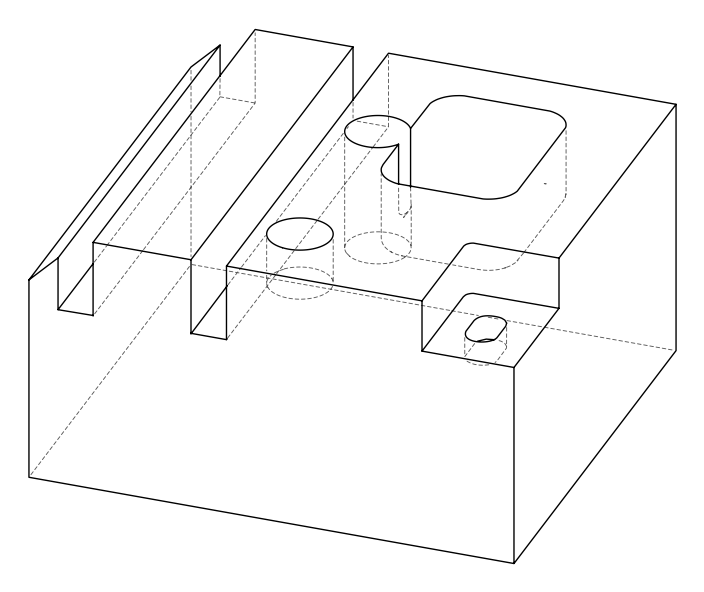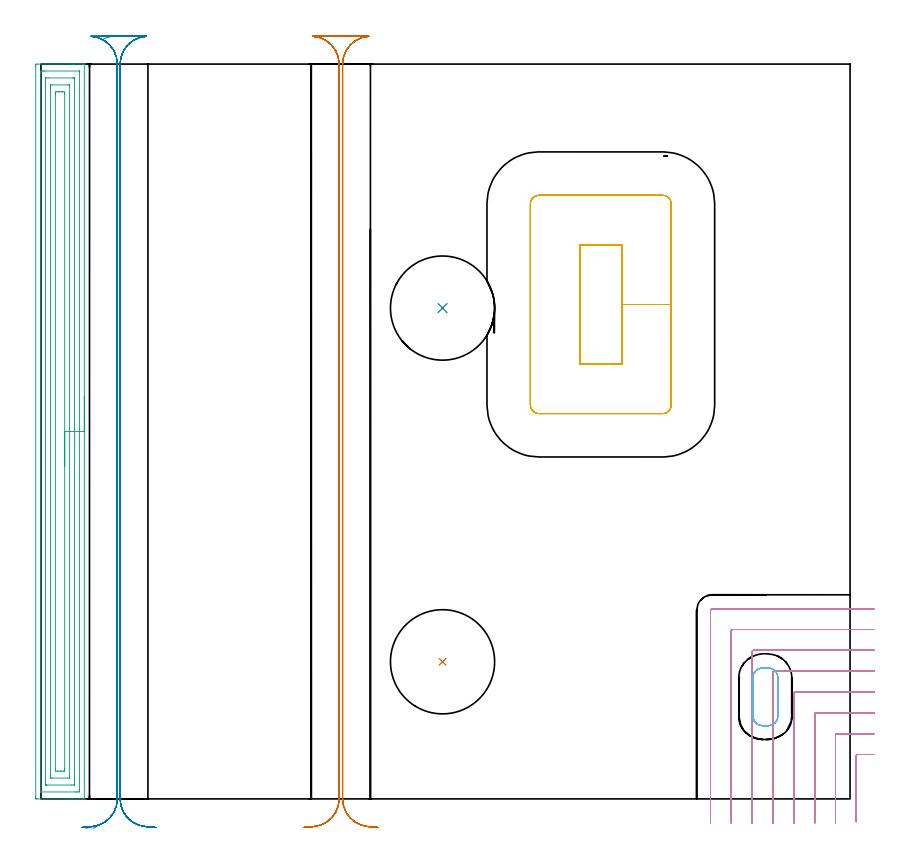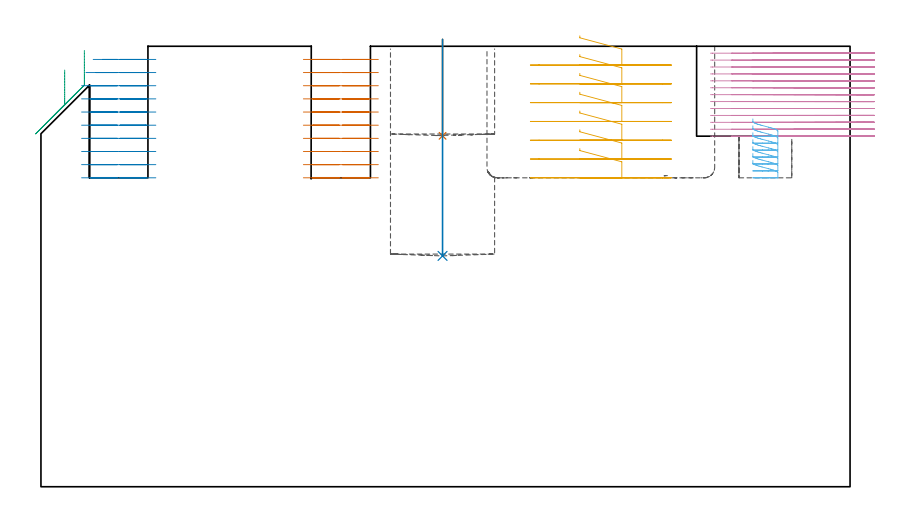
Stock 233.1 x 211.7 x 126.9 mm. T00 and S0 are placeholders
(PLAN: 8 operations, 5 tool changes, 51.8 min)
(1 INDEXABLE_INSERT_DRILL_BLIND_HOLE_FROM_SOLID | STEP1POCKET | NXT0302_031 | 0.11 min | 17982 mm3)
(2 INDEXABLE_INSERT_DRILL_BLIND_HOLE_FROM_SOLID_1 | STEP1POCKET_1 | NXT0302_031 | 0.25 min | 42430 mm3)
(3 AREA_MILL | FG_CHAMFER_SURFACE | UGT0205_001 | 8.78 min | 66450 mm3)
(4 MILL_CORNER_NOTCH_RECTANGULAR | CORNER_NOTCH_RECTANGULAR | NXT0201_009 | Follow Part, ap 2, ae 75% | 16.15 min | 67203 mm3)
(5 MILL_RECTANGULAR_POCKET | POCKET_RECTANGULAR_STRAIGHT | NXT0201_007 | Follow Part, ap 6.25, ae 75% | 5.29 min | 209767 mm3)
(6 MILL_RECTANGULAR_POCKET_1 | POCKET_RECTANGULAR_STRAIGHT_1 | NXT0201_009 | Follow Part, ap 2, ae 75% | 1.17 min | 4007 mm3)
(7 MILL_RECTANGULAR_SLOT | SLOT_RECTANGULAR | NXT0201_012 | Follow Part, ap 4, ae 75% | 10.02 min | 136443 mm3)
(8 MILL_RECTANGULAR_SLOT_1 | SLOT_RECTANGULAR_1 | NXT0201_012 | Follow Part, ap 4, ae 75% | 9.99 min | 122335 mm3)
(TOOL NXT0302_031 | Index. Insert Drill 30mm [880-D3000L32-05] | D30 PA176 FL150 Z2)
(TOOL UGT0205_001 | Chamfer Mill 20 x 3 x 45 deg. | D20 FL50 Z2)
(TOOL NXT0201_009 | ENDMILL 8mm [2P460-0800-NA 1630] | D8 FL26 Z6)
(TOOL NXT0201_007 | ENDMILL 25mm [R216.25-25050GCK54P 1620] | D25 R3 FL54 Z5)
(TOOL NXT0201_012 | ENDMILL 16mm [2P460-1600-NA 1630] | D16 FL38 Z6)
(OP 1 INDEXABLE_INSERT_DRILL_BLIND_HOLE_FROM_SOLID)
G17 G21 G94 G90
T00 M6
G54
G17 G0 G90 X115.7 Y39.5 S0 M3
G43 Z136.9 H1
G94 G81 G98 Z101.1 F250. R128.9
G80
M5
M2
(OP 2 INDEXABLE_INSERT_DRILL_BLIND_HOLE_FROM_SOLID_1)
G17 G21 G94 G90
T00 M6
G54
G17 G0 G90 X115.7 Y141.4 S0 M3
G43 Z136.9 H1
G94 G81 G98 Z66.5 F250. R128.9
G80
M5
M2
(OP 3 AREA_MILL)
G17 G21 G94 G90
T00 M6
G54
G17 G0 G90 X12.5 Y115.85 S1061 M3
G43 Z136.9 H0
Z125.7
G94 G1 Y115.812 Z124.828 F250.
Y115.698 Z123.963
Y115.509 Z123.112
Y115.247 Z122.28
Y114.913 Z121.474
Y114.51 Z120.7
Y114.041 Z119.964
Y113.51 Z119.272
Y112.921 Z118.629
Y112.278 Z118.039
Y111.586 Z117.508
Y110.85 Z117.04
Y110.076 Z116.637
Y109.27 Z116.303
Y108.438 Z116.041
Y107.586 Z115.852
Y106.722 Z115.738
Y105.85 Z115.7
Y0.153
X12.494 Y0.01 Z115.693
X12.219 Y0. Z115.418
X11.812 Z115.011
X11.211 Z114.405
X9.153 Z112.35
X8.575 Z111.77
X7.985 Z111.181
X-1.089 Y0.001 Z102.108
X-1.299 Y0.004 Z101.898
X-1.492 Y0.01 Z101.705
X-1.496 Y0.185 Z101.702
X-1.499 Y0.599 Z101.701
Y211.101
X-1.496 Y211.515 Z101.702
X-1.492 Y211.69 Z101.705
X-1.089 Y211.7 Z102.108
X8.575 Z111.77
X9.153 Z112.35
X9.453 Z112.65
X11.211 Z114.405
X11.812 Z115.011
X12.089 Z115.288
X12.22 Z115.419
X12.494 Y211.69 Z115.693
X12.5 Y211.547 Z115.7
Y105.85
X11.086 Z114.286
X11.085 Y2.51 Z114.285
X11.084 Y2.382 Z114.284
X11.078 Y2.01 Z114.278
X10.706 Y2.002 Z113.906
X10.332 Y2.001 Z113.532
X9.83 Y2. Z113.03
X-0.01 Y2.001 Z103.19
X-0.037 Y2.002 Z103.163
X-0.065 Y2.007 Z103.135
X-0.079 Y2.013 Z103.121
X-0.081 Y2.033 Z103.119
X-0.085 Y2.255 Z103.115
Y209.19
X-0.084 Y209.317 Z103.116
X-0.078 Y209.69 Z103.122
X0.293 Y209.698 Z103.493
X0.668 Y209.699 Z103.868
X1.17 Y209.7 Z104.37
X11.01 Y209.699 Z114.21
X11.037 Y209.698 Z114.237
X11.065 Y209.693 Z114.265
X11.079 Y209.687 Z114.279
X11.08 Y209.667 Z114.28
X11.085 Y209.445 Z114.285
X11.086 Y105.85 Z114.286
X9.671 Z112.871
Y4.837
X9.669 Y4.166 Z112.869
X9.667 Y4.056 Z112.867
X9.664 Y4.01 Z112.864
X9.613 Y4.004 Z112.813
X9.453 Y4.002 Z112.653
X8.739 Y4. Z111.939
X1.71 Z104.91
X1.547 Y4.003 Z104.747
X1.383 Y4.007 Z104.583
X1.341 Y4.01 Z104.541
X1.335 Y4.036 Z104.535
X1.332 Y4.093 Z104.532
X1.33 Y4.166 Z104.53
X1.329 Y4.387 Z104.529
X1.328 Y5.058 Z104.528
X1.329 Y206.863 Z104.529
X1.331 Y207.534 Z104.531
X1.333 Y207.644 Z104.533
X1.335 Y207.69 Z104.535
X1.387 Y207.696 Z104.587
X1.547 Y207.698 Z104.747
X2.261 Y207.7 Z105.461
X9.29 Z112.49
X9.453 Y207.697 Z112.653
X9.617 Y207.692 Z112.817
X9.659 Y207.69 Z112.859
X9.665 Y207.664 Z112.865
X9.668 Y207.607 Z112.868
X9.67 Y207.534 Z112.87
X9.671 Y207.312 Z112.871
Y206.642
Y105.85
X8.257 Z111.457
Y6.842
X8.255 Y6.275 Z111.455
X8.252 Y6.083 Z111.452
X8.251 Y6.022 Z111.451
X8.214 Y6.01 Z111.414
X7.647 Y6. Z110.847
X3.255 Z106.455
X2.886 Y6.004 Z106.086
X2.794 Y6.007 Z105.994
X2.753 Y6.01 Z105.953
X2.75 Y6.038 Z105.95
X2.747 Y6.122 Z105.947
X2.744 Y6.519 Z105.944
X2.743 Y204.858 Z105.943
X2.745 Y205.425 Z105.945
X2.748 Y205.617 Z105.948
X2.749 Y205.678 Z105.949
X2.786 Y205.69 Z105.986
X3.353 Y205.7 Z106.553
X7.745 Z110.945
X8.114 Y205.696 Z111.314
X8.206 Y205.693 Z111.406
X8.246 Y205.69 Z111.446
X8.25 Y205.662 Z111.45
X8.253 Y205.578 Z111.453
X8.256 Y205.181 Z111.456
X8.257 Y105.85 Z111.457
X6.843 Z110.043
X6.842 Y8.626 Z110.042
Y8.602
X6.818 Y8.01 Z110.018
X6.553 Y8.003 Z109.753
X5.939 Y8. Z109.139
X5.677 Z108.877
X5.061 Z108.261
X4.798 Y8.001 Z107.998
X4.182 Y8.01 Z107.382
X4.158 Y8.626 Z107.358
X4.157 Y8.651 Z107.357
Y203.074
X4.158 Y203.098 Z107.358
X4.182 Y203.69 Z107.382
X4.447 Y203.697 Z107.647
X5.061 Y203.699 Z108.261
X5.323 Y203.7 Z108.523
X5.939 Y203.699 Z109.139
X6.202 Z109.402
X6.818 Y203.69 Z110.018
X6.842 Y203.074 Z110.042
X6.843 Y203.049 Z110.043
Y105.85
Y104.978 Z110.081
Y104.113 Z110.195
Y103.262 Z110.384
Y102.43 Z110.646
Y101.624 Z110.98
Y100.85 Z111.383
Y100.114 Z111.852
Y99.422 Z112.383
Y98.779 Z112.972
Y98.19 Z113.615
Y97.658 Z114.307
Y97.19 Z115.043
Y96.787 Z115.817
Y96.453 Z116.623
Y96.191 Z117.455
Y96.002 Z118.307
Y95.888 Z119.172
Y95.85 Z120.043
G0 Z136.9
M5
M2
(OP 4 MILL_CORNER_NOTCH_RECTANGULAR)
G17 G21 G94 G90
T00 M6
G54
G17 G0 G90 X240.1 Y12.8 S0 M3
G43 Z136.9 H1
Z124.908
G94 G1 X237.1 F250.
X235.297 F500.
G3 X234.9 Y12.403 R0.4
G1 Y-3.572
Y-6.572 F250.
G0 Z136.9
X240.1 Y18.8
Z124.908
G1 X237.1
X229.297 F500.
G3 X228.9 Y18.403 R0.4
G1 Y-4.
Y-7. F250.
G0 Z136.9
X240.1 Y24.8
Z124.908
G1 X237.1
X223.297 F500.
G3 X222.9 Y24.403 R0.4
G1 Y-4.
Y-7. F250.
G0 Z136.9
X240.1 Y30.8
Z124.908
G1 X237.1
X217.297 F500.
G3 X216.9 Y30.403 R0.4
G1 Y-4.
Y-7. F250.
G0 Z136.9
X240.1 Y36.8
Z124.908
G1 X237.1
X211.297 F500.
G3 X210.9 Y36.403 R0.4
G1 Y-4.
Y-7. F250.
G0 Z136.9
X240.1 Y42.8
Z124.908
G1 X237.1
X205.298 F500.
G3 X204.9 Y42.402 R0.4
G1 Y-4.
Y-7. F250.
G0 Z136.9
X240.1 Y48.8
Z124.908
G1 X237.1
X199.298 F500.
G3 X198.9 Y48.402 R0.4
G1 Y-4.
Y-7. F250.
G0 Z136.9
X240.1 Y54.8
Z124.908
G1 X237.1
X193.5 F500.
G3 X192.9 Y54.2 R0.6
G1 Y-4.
Y-7. F250.
G0 Z136.9
X240.1 Y12.8
Z122.915
G1 X237.1
X235.297 F500.
G3 X234.9 Y12.403 R0.4
G1 Y-3.572
Y-6.572 F250.
G0 Z136.9
X240.1 Y18.8
Z122.915
G1 X237.1
X229.297 F500.
G3 X228.9 Y18.403 R0.4
G1 Y-4.
Y-7. F250.
G0 Z136.9
X240.1 Y24.8
Z122.915
G1 X237.1
X223.297 F500.
G3 X222.9 Y24.403 R0.4
G1 Y-4.
Y-7. F250.
G0 Z136.9
X240.1 Y30.8
Z122.915
G1 X237.1
X217.297 F500.
G3 X216.9 Y30.403 R0.4
G1 Y-4.
Y-7. F250.
G0 Z136.9
X240.1 Y36.8
Z122.915
G1 X237.1
X211.297 F500.
G3 X210.9 Y36.403 R0.4
G1 Y-4.
Y-7. F250.
G0 Z136.9
X240.1 Y42.8
Z122.915
G1 X237.1
X205.298 F500.
G3 X204.9 Y42.402 R0.4
G1 Y-4.
Y-7. F250.
G0 Z136.9
X240.1 Y48.8
Z122.915
G1 X237.1
X199.298 F500.
G3 X198.9 Y48.402 R0.4
G1 Y-4.
Y-7. F250.
G0 Z136.9
X240.1 Y54.8
Z122.915
G1 X237.1
X193.5 F500.
G3 X192.9 Y54.2 R0.6
G1 Y-4.
Y-7. F250.
G0 Z136.9
X240.1 Y12.8
Z120.923
G1 X237.1
X235.297 F500.
G3 X234.9 Y12.403 R0.4
G1 Y-3.572
Y-6.572 F250.
G0 Z136.9
X240.1 Y18.8
Z120.923
G1 X237.1
X229.297 F500.
G3 X228.9 Y18.403 R0.4
G1 Y-4.
Y-7. F250.
G0 Z136.9
X240.1 Y24.8
Z120.923
G1 X237.1
X223.297 F500.
G3 X222.9 Y24.403 R0.4
G1 Y-4.
Y-7. F250.
G0 Z136.9
X240.1 Y30.8
Z120.923
G1 X237.1
X217.297 F500.
G3 X216.9 Y30.403 R0.4
G1 Y-4.
Y-7. F250.
G0 Z136.9
X240.1 Y36.8
Z120.923
G1 X237.1
X211.297 F500.
G3 X210.9 Y36.403 R0.4
G1 Y-4.
Y-7. F250.
G0 Z136.9
X240.1 Y42.8
Z120.923
G1 X237.1
X205.298 F500.
G3 X204.9 Y42.402 R0.4
G1 Y-4.
Y-7. F250.
G0 Z136.9
X240.1 Y48.8
Z120.923
G1 X237.1
X199.298 F500.
G3 X198.9 Y48.402 R0.4
G1 Y-4.
Y-7. F250.
G0 Z136.9
X240.1 Y54.8
Z120.923
G1 X237.1
X193.5 F500.
G3 X192.9 Y54.2 R0.6
G1 Y-4.
Y-7. F250.
G0 Z136.9
X240.1 Y12.8
Z118.931
G1 X237.1
X235.297 F500.
G3 X234.9 Y12.403 R0.4
G1 Y-3.572
Y-6.572 F250.
G0 Z136.9
X240.1 Y18.8
Z118.931
G1 X237.1
X229.297 F500.
G3 X228.9 Y18.403 R0.4
G1 Y-4.
Y-7. F250.
G0 Z136.9
X240.1 Y24.8
Z118.931
G1 X237.1
X223.297 F500.
G3 X222.9 Y24.403 R0.4
G1 Y-4.
Y-7. F250.
G0 Z136.9
X240.1 Y30.8
Z118.931
G1 X237.1
X217.297 F500.
G3 X216.9 Y30.403 R0.4
G1 Y-4.
Y-7. F250.
G0 Z136.9
X240.1 Y36.8
Z118.931
G1 X237.1
X211.297 F500.
G3 X210.9 Y36.403 R0.4
G1 Y-4.
Y-7. F250.
G0 Z136.9
X240.1 Y42.8
Z118.931
G1 X237.1
X205.298 F500.
G3 X204.9 Y42.402 R0.4
G1 Y-4.
Y-7. F250.
G0 Z136.9
X240.1 Y48.8
Z118.931
G1 X237.1
X199.298 F500.
G3 X198.9 Y48.402 R0.4
G1 Y-4.
Y-7. F250.
G0 Z136.9
X240.1 Y54.8
Z118.931
G1 X237.1
X193.5 F500.
G3 X192.9 Y54.2 R0.6
G1 Y-4.
Y-7. F250.
G0 Z136.9
X240.1 Y12.8
Z116.938
G1 X237.1
X235.297 F500.
G3 X234.9 Y12.403 R0.4
G1 Y-3.572
Y-6.572 F250.
G0 Z136.9
X240.1 Y18.8
Z116.938
G1 X237.1
X229.297 F500.
G3 X228.9 Y18.403 R0.4
G1 Y-4.
Y-7. F250.
G0 Z136.9
X240.1 Y24.8
Z116.938
G1 X237.1
X223.297 F500.
G3 X222.9 Y24.403 R0.4
G1 Y-4.
Y-7. F250.
G0 Z136.9
X240.1 Y30.8
Z116.938
G1 X237.1
X217.297 F500.
G3 X216.9 Y30.403 R0.4
G1 Y-4.
Y-7. F250.
G0 Z136.9
X240.1 Y36.8
Z116.938
G1 X237.1
X211.297 F500.
G3 X210.9 Y36.403 R0.4
G1 Y-4.
Y-7. F250.
G0 Z136.9
X240.1 Y42.8
Z116.938
G1 X237.1
X205.298 F500.
G3 X204.9 Y42.402 R0.4
G1 Y-4.
Y-7. F250.
G0 Z136.9
X240.1 Y48.8
Z116.938
G1 X237.1
X199.298 F500.
G3 X198.9 Y48.402 R0.4
G1 Y-4.
Y-7. F250.
G0 Z136.9
X240.1 Y54.8
Z116.938
G1 X237.1
X193.5 F500.
G3 X192.9 Y54.2 R0.6
G1 Y-4.
Y-7. F250.
G0 Z136.9
X240.1 Y12.8
Z114.946
G1 X237.1
X235.297 F500.
G3 X234.9 Y12.403 R0.4
G1 Y-3.572
Y-6.572 F250.
G0 Z136.9
X240.1 Y18.8
Z114.946
G1 X237.1
X229.297 F500.
G3 X228.9 Y18.403 R0.4
G1 Y-4.
Y-7. F250.
G0 Z136.9
X240.1 Y24.8
Z114.946
G1 X237.1
X223.297 F500.
G3 X222.9 Y24.403 R0.4
G1 Y-4.
Y-7. F250.
G0 Z136.9
X240.1 Y30.8
Z114.946
G1 X237.1
X217.297 F500.
G3 X216.9 Y30.403 R0.4
G1 Y-4.
Y-7. F250.
G0 Z136.9
X240.1 Y36.8
Z114.946
G1 X237.1
X211.297 F500.
G3 X210.9 Y36.403 R0.4
G1 Y-4.
Y-7. F250.
G0 Z136.9
X240.1 Y42.8
Z114.946
G1 X237.1
X205.298 F500.
G3 X204.9 Y42.402 R0.4
G1 Y-4.
Y-7. F250.
G0 Z136.9
X240.1 Y48.8
Z114.946
G1 X237.1
X199.298 F500.
G3 X198.9 Y48.402 R0.4
G1 Y-4.
Y-7. F250.
G0 Z136.9
X240.1 Y54.8
Z114.946
G1 X237.1
X193.5 F500.
G3 X192.9 Y54.2 R0.6
G1 Y-4.
Y-7. F250.
G0 Z136.9
X240.1 Y12.8
Z112.954
G1 X237.1
X235.297 F500.
G3 X234.9 Y12.403 R0.4
G1 Y-3.572
Y-6.572 F250.
G0 Z136.9
X240.1 Y18.8
Z112.954
G1 X237.1
X229.297 F500.
G3 X228.9 Y18.403 R0.4
G1 Y-4.
Y-7. F250.
G0 Z136.9
X240.1 Y24.8
Z112.954
G1 X237.1
X223.297 F500.
G3 X222.9 Y24.403 R0.4
G1 Y-4.
Y-7. F250.
G0 Z136.9
X240.1 Y30.8
Z112.954
G1 X237.1
X217.297 F500.
G3 X216.9 Y30.403 R0.4
G1 Y-4.
Y-7. F250.
G0 Z136.9
X240.1 Y36.8
Z112.954
G1 X237.1
X211.297 F500.
G3 X210.9 Y36.403 R0.4
G1 Y-4.
Y-7. F250.
G0 Z136.9
X240.1 Y42.8
Z112.954
G1 X237.1
X205.298 F500.
G3 X204.9 Y42.402 R0.4
G1 Y-4.
Y-7. F250.
G0 Z136.9
X240.1 Y48.8
Z112.954
G1 X237.1
X199.298 F500.
G3 X198.9 Y48.402 R0.4
G1 Y-4.
Y-7. F250.
G0 Z136.9
X240.1 Y54.8
Z112.954
G1 X237.1
X193.5 F500.
G3 X192.9 Y54.2 R0.6
G1 Y-4.
Y-7. F250.
G0 Z136.9
X240.1 Y12.8
Z110.962
G1 X237.1
X235.297 F500.
G3 X234.9 Y12.403 R0.4
G1 Y-3.572
Y-6.572 F250.
G0 Z136.9
X240.1 Y18.8
Z110.962
G1 X237.1
X229.297 F500.
G3 X228.9 Y18.403 R0.4
G1 Y-4.
Y-7. F250.
G0 Z136.9
X240.1 Y24.8
Z110.962
G1 X237.1
X223.297 F500.
G3 X222.9 Y24.403 R0.4
G1 Y-4.
Y-7. F250.
G0 Z136.9
X240.1 Y30.8
Z110.962
G1 X237.1
X217.297 F500.
G3 X216.9 Y30.403 R0.4
G1 Y-4.
Y-7. F250.
G0 Z136.9
X240.1 Y36.8
Z110.962
G1 X237.1
X211.297 F500.
G3 X210.9 Y36.403 R0.4
G1 Y-4.
Y-7. F250.
G0 Z136.9
X240.1 Y42.8
Z110.962
G1 X237.1
X205.298 F500.
G3 X204.9 Y42.402 R0.4
G1 Y-4.
Y-7. F250.
G0 Z136.9
X240.1 Y48.8
Z110.962
G1 X237.1
X199.298 F500.
G3 X198.9 Y48.402 R0.4
G1 Y-4.
Y-7. F250.
G0 Z136.9
X240.1 Y54.8
Z110.962
G1 X237.1
X193.5 F500.
G3 X192.9 Y54.2 R0.6
G1 Y-4.
Y-7. F250.
G0 Z136.9
X240.1 Y12.8
Z108.969
G1 X237.1
X235.297 F500.
G3 X234.9 Y12.403 R0.4
G1 Y-3.572
Y-6.572 F250.
G0 Z136.9
X240.1 Y18.8
Z108.969
G1 X237.1
X229.297 F500.
G3 X228.9 Y18.403 R0.4
G1 Y-4.
Y-7. F250.
G0 Z136.9
X240.1 Y24.8
Z108.969
G1 X237.1
X223.297 F500.
G3 X222.9 Y24.403 R0.4
G1 Y-4.
Y-7. F250.
G0 Z136.9
X240.1 Y30.8
Z108.969
G1 X237.1
X217.297 F500.
G3 X216.9 Y30.403 R0.4
G1 Y-4.
Y-7. F250.
G0 Z136.9
X240.1 Y36.8
Z108.969
G1 X237.1
X211.297 F500.
G3 X210.9 Y36.403 R0.4
G1 Y-4.
Y-7. F250.
G0 Z136.9
X240.1 Y42.8
Z108.969
G1 X237.1
X205.298 F500.
G3 X204.9 Y42.402 R0.4
G1 Y-4.
Y-7. F250.
G0 Z136.9
X240.1 Y48.8
Z108.969
G1 X237.1
X199.298 F500.
G3 X198.9 Y48.402 R0.4
G1 Y-4.
Y-7. F250.
G0 Z136.9
X240.1 Y54.8
Z108.969
G1 X237.1
X193.5 F500.
G3 X192.9 Y54.2 R0.6
G1 Y-4.
Y-7. F250.
G0 Z136.9
X240.1 Y12.8
Z106.977
G1 X237.1
X235.297 F500.
G3 X234.9 Y12.403 R0.4
G1 Y-3.572
Y-6.572 F250.
G0 Z136.9
X240.1 Y18.8
Z106.977
G1 X237.1
X229.297 F500.
G3 X228.9 Y18.403 R0.4
G1 Y-4.
Y-7. F250.
G0 Z136.9
X240.1 Y24.8
Z106.977
G1 X237.1
X223.297 F500.
G3 X222.9 Y24.403 R0.4
G1 Y-4.
Y-7. F250.
G0 Z136.9
X240.1 Y30.8
Z106.977
G1 X237.1
X217.297 F500.
G3 X216.9 Y30.403 R0.4
G1 Y-4.
Y-7. F250.
G0 Z136.9
X240.1 Y36.8
Z106.977
G1 X237.1
X211.297 F500.
G3 X210.9 Y36.403 R0.4
G1 Y-4.
Y-7. F250.
G0 Z136.9
X240.1 Y42.8
Z106.977
G1 X237.1
X205.298 F500.
G3 X204.9 Y42.402 R0.4
G1 Y-4.
Y-7. F250.
G0 Z136.9
X240.1 Y48.8
Z106.977
G1 X237.1
X199.298 F500.
G3 X198.9 Y48.402 R0.4
G1 Y-4.
Y-7. F250.
G0 Z136.9
X240.1 Y54.8
Z106.977
G1 X237.1
X193.5 F500.
G3 X192.9 Y54.2 R0.6
G1 Y-4.
Y-7. F250.
G0 Z136.9
X240.1 Y12.8
Z104.985
G1 X237.1
X235.297 F500.
G3 X234.9 Y12.403 R0.4
G1 Y-3.572
Y-6.572 F250.
G0 Z136.9
X240.1 Y18.8
Z104.985
G1 X237.1
X229.297 F500.
G3 X228.9 Y18.403 R0.4
G1 Y-4.
Y-7. F250.
G0 Z136.9
X240.1 Y24.8
Z104.985
G1 X237.1
X223.297 F500.
G3 X222.9 Y24.403 R0.4
G1 Y-4.
Y-7. F250.
G0 Z136.9
X240.1 Y30.8
Z104.985
G1 X237.1
X217.297 F500.
G3 X216.9 Y30.403 R0.4
G1 Y-4.
Y-7. F250.
G0 Z136.9
X240.1 Y36.8
Z104.985
G1 X237.1
X211.297 F500.
G3 X210.9 Y36.403 R0.4
G1 Y-4.
Y-7. F250.
G0 Z136.9
X240.1 Y42.8
Z104.985
G1 X237.1
X205.298 F500.
G3 X204.9 Y42.402 R0.4
G1 Y-4.
Y-7. F250.
G0 Z136.9
X240.1 Y48.8
Z104.985
G1 X237.1
X199.298 F500.
G3 X198.9 Y48.402 R0.4
G1 Y-4.
Y-7. F250.
G0 Z136.9
X240.1 Y54.8
Z104.985
G1 X237.1
X193.5 F500.
G3 X192.9 Y54.2 R0.6
G1 Y-4.
Y-7. F250.
G0 Z136.9
X240.1 Y12.8
Z102.992
G1 X237.1
X235.297 F500.
G3 X234.9 Y12.403 R0.4
G1 Y-3.572
Y-6.572 F250.
G0 Z136.9
X240.1 Y18.8
Z102.992
G1 X237.1
X229.297 F500.
G3 X228.9 Y18.403 R0.4
G1 Y-4.
Y-7. F250.
G0 Z136.9
X240.1 Y24.8
Z102.992
G1 X237.1
X223.297 F500.
G3 X222.9 Y24.403 R0.4
G1 Y-4.
Y-7. F250.
G0 Z136.9
X240.1 Y30.8
Z102.992
G1 X237.1
X217.297 F500.
G3 X216.9 Y30.403 R0.4
G1 Y-4.
Y-7. F250.
G0 Z136.9
X240.1 Y36.8
Z102.992
G1 X237.1
X211.297 F500.
G3 X210.9 Y36.403 R0.4
G1 Y-4.
Y-7. F250.
G0 Z136.9
X240.1 Y42.8
Z102.992
G1 X237.1
X205.298 F500.
G3 X204.9 Y42.402 R0.4
G1 Y-4.
Y-7. F250.
G0 Z136.9
X240.1 Y48.8
Z102.992
G1 X237.1
X199.298 F500.
G3 X198.9 Y48.402 R0.4
G1 Y-4.
Y-7. F250.
G0 Z136.9
X240.1 Y54.8
Z102.992
G1 X237.1
X193.5 F500.
G3 X192.9 Y54.2 R0.6
G1 Y-4.
Y-7. F250.
G0 Z136.9
X240.1 Y12.8
Z101.
G1 X237.1
X235.297 F500.
G3 X234.9 Y12.403 R0.4
G1 Y-3.572
Y-6.572 F250.
G0 Z136.9
X240.1 Y18.8
Z101.
G1 X237.1
X229.297 F500.
G3 X228.9 Y18.403 R0.4
G1 Y-4.
Y-7. F250.
G0 Z136.9
X240.1 Y24.8
Z101.
G1 X237.1
X223.297 F500.
G3 X222.9 Y24.403 R0.4
G1 Y-4.
Y-7. F250.
G0 Z136.9
X240.1 Y30.8
Z101.
G1 X237.1
X217.297 F500.
G3 X216.9 Y30.403 R0.4
G1 Y-4.
Y-7. F250.
G0 Z136.9
X240.1 Y36.8
Z101.
G1 X237.1
X211.297 F500.
G3 X210.9 Y36.403 R0.4
G1 Y-4.
Y-7. F250.
G0 Z136.9
X240.1 Y42.8
Z101.
G1 X237.1
X205.298 F500.
G3 X204.9 Y42.402 R0.4
G1 Y-4.
Y-7. F250.
G0 Z136.9
X240.1 Y48.8
Z101.
G1 X237.1
X199.298 F500.
G3 X198.9 Y48.402 R0.4
G1 Y-4.
Y-7. F250.
G0 Z136.9
X240.1 Y54.8
Z101.
G1 X237.1
X193.5 F500.
G3 X192.9 Y54.2 R0.6
G1 Y-4.
Y-7. F250.
G0 Z136.9
M5
M2
(OP 5 MILL_RECTANGULAR_POCKET)
G17 G21 G94 G90
T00 M6
G54
G17 G0 G90 X155.25 Y127.352 S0 M3
G43 Z136.9 H1
Z129.9
G94 G1 Y125.25 Z129.337 F250.
X167.35 Z126.094
Y142.45 Z121.486
Y159.65 F500.
X155.25
Y125.25
X167.35
Y142.45
X181.6
Y171.4
G3 X179.1 Y173.9 R2.5
G1 X143.5
G3 X141. Y171.4 R2.5
G1 Y113.5
G3 X143.5 Y111. R2.5
G1 X179.1
G3 X181.6 Y113.5 R2.5
G1 Y142.45
Y143.45
G0 X155.25 Y127.352 Z124.486
G1 Y125.25 Z123.922 F250.
X167.35 Z120.68
Y142.45 Z116.071
Y159.65 F500.
X155.25
Y125.25
X167.35
Y142.45
X181.6
Y171.4
G3 X179.1 Y173.9 R2.5
G1 X143.5
G3 X141. Y171.4 R2.5
G1 Y113.5
G3 X143.5 Y111. R2.5
G1 X179.1
G3 X181.6 Y113.5 R2.5
G1 Y142.45
Y143.45
G0 X155.25 Y127.352 Z119.071
G1 Y125.25 Z118.508 F250.
X167.35 Z115.266
Y142.45 Z110.657
Y159.65 F500.
X155.25
Y125.25
X167.35
Y142.45
X181.6
Y171.4
G3 X179.1 Y173.9 R2.5
G1 X143.5
G3 X141. Y171.4 R2.5
G1 Y113.5
G3 X143.5 Y111. R2.5
G1 X179.1
G3 X181.6 Y113.5 R2.5
G1 Y142.45
Y143.45
G0 X155.25 Y127.352 Z113.657
G1 Y125.25 Z113.094 F250.
X167.35 Z109.852
Y142.45 Z105.243
Y159.65 F500.
X155.25
Y125.25
X167.35
Y142.45
X181.6
Y171.4
G3 X179.1 Y173.9 R2.5
G1 X143.5
G3 X141. Y171.4 R2.5
G1 Y113.5
G3 X143.5 Y111. R2.5
G1 X179.1
G3 X181.6 Y113.5 R2.5
G1 Y142.45
Y143.45
G0 X155.25 Y127.352 Z108.243
G1 Y125.25 Z107.679 F250.
X167.35 Z104.437
Y142.45 Z99.829
Y159.65 F500.
X155.25
Y125.25
X167.35
Y142.45
X181.6
Y171.4
G3 X179.1 Y173.9 R2.5
G1 X143.5
G3 X141. Y171.4 R2.5
G1 Y113.5
G3 X143.5 Y111. R2.5
G1 X179.1
G3 X181.6 Y113.5 R2.5
G1 Y142.45
Y143.45
G0 X155.25 Y127.352 Z102.829
G1 Y125.25 Z102.265 F250.
X167.35 Z99.023
Y142.45 Z94.414
Y159.65 F500.
X155.25
Y125.25
X167.35
Y142.45
X181.6
Y171.4
G3 X179.1 Y173.9 R2.5
G1 X143.5
G3 X141. Y171.4 R2.5
G1 Y113.5
G3 X143.5 Y111. R2.5
G1 X179.1
G3 X181.6 Y113.5 R2.5
G1 Y142.45
Y143.45
G0 X155.25 Y127.352 Z97.414
G1 Y125.25 Z96.851 F250.
X167.35 Z93.609
Y142.45 Z89.
Y159.65 F500.
X155.25
Y125.25
X167.35
Y142.45
X181.6
Y171.4
G3 X179.1 Y173.9 R2.5
G1 X143.5
G3 X141. Y171.4 R2.5
G1 Y113.5
G3 X143.5 Y111. R2.5
G1 X179.1
G3 X181.6 Y113.5 R2.5
G1 Y142.45
Y143.45
G0 Z136.9
M5
M2
(OP 6 MILL_RECTANGULAR_POCKET_1)
G17 G21 G94 G90
T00 M6
G54
G17 G0 G90 X205.1 Y26.638 S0 M3
G43 Z136.9 H1
Z105.963
G94 G1 Y23.733 Z105.185 F250.
X205.163 Y23.285 Z105.064
X205.297 Y22.854 Z104.943
X205.499 Y22.449 Z104.821
X205.763 Y22.083 Z104.7
X206.083 Y21.763 Z104.579
X206.449 Y21.499 Z104.458
X206.854 Y21.297 Z104.337
X207.285 Y21.163 Z104.216
X207.733 Y21.1 Z104.095
X209.667 Z103.577
X210.115 Y21.163 Z103.456
X210.546 Y21.297 Z103.334
X210.951 Y21.499 Z103.213
X211.317 Y21.763 Z103.092
X211.637 Y22.083 Z102.971
X211.901 Y22.449 Z102.85
X212.103 Y22.854 Z102.729
X212.237 Y23.285 Z102.608
X212.3 Y23.733 Z102.487
Y29.4 Z100.968
Y34.9 F500.
G3 X209.5 Y37.7 R2.8
G1 X207.9
G3 X205.1 Y34.9 R2.8
G1 Y23.9
G3 X207.9 Y21.1 R2.8
G1 X209.5
G3 X212.3 Y23.9 R2.8
G1 Y29.4
Y30.4
G0 X205.1 Y26.638 Z103.968
G1 Y23.733 Z103.19 F250.
X205.163 Y23.285 Z103.069
X205.297 Y22.854 Z102.948
X205.499 Y22.449 Z102.827
X205.763 Y22.083 Z102.706
X206.083 Y21.763 Z102.585
X206.449 Y21.499 Z102.464
X206.854 Y21.297 Z102.342
X207.285 Y21.163 Z102.221
X207.733 Y21.1 Z102.1
X209.667 Z101.582
X210.115 Y21.163 Z101.461
X210.546 Y21.297 Z101.34
X210.951 Y21.499 Z101.219
X211.317 Y21.763 Z101.098
X211.637 Y22.083 Z100.977
X211.901 Y22.449 Z100.855
X212.103 Y22.854 Z100.734
X212.237 Y23.285 Z100.613
X212.3 Y23.733 Z100.492
Y29.4 Z98.974
Y34.9 F500.
G3 X209.5 Y37.7 R2.8
G1 X207.9
G3 X205.1 Y34.9 R2.8
G1 Y23.9
G3 X207.9 Y21.1 R2.8
G1 X209.5
G3 X212.3 Y23.9 R2.8
G1 Y29.4
Y30.4
G0 X205.1 Y26.638 Z101.974
G1 Y23.733 Z101.195 F250.
X205.163 Y23.285 Z101.074
X205.297 Y22.854 Z100.953
X205.499 Y22.449 Z100.832
X205.763 Y22.083 Z100.711
X206.083 Y21.763 Z100.59
X206.449 Y21.499 Z100.469
X206.854 Y21.297 Z100.348
X207.285 Y21.163 Z100.227
X207.733 Y21.1 Z100.106
X209.667 Z99.587
X210.115 Y21.163 Z99.466
X210.546 Y21.297 Z99.345
X210.951 Y21.499 Z99.224
X211.317 Y21.763 Z99.103
X211.637 Y22.083 Z98.982
X211.901 Y22.449 Z98.861
X212.103 Y22.854 Z98.74
X212.237 Y23.285 Z98.619
X212.3 Y23.733 Z98.498
Y29.4 Z96.979
Y34.9 F500.
G3 X209.5 Y37.7 R2.8
G1 X207.9
G3 X205.1 Y34.9 R2.8
G1 Y23.9
G3 X207.9 Y21.1 R2.8
G1 X209.5
G3 X212.3 Y23.9 R2.8
G1 Y29.4
Y30.4
G0 X205.1 Y26.638 Z99.979
G1 Y23.733 Z99.201 F250.
X205.163 Y23.285 Z99.079
X205.297 Y22.854 Z98.958
X205.499 Y22.449 Z98.837
X205.763 Y22.083 Z98.716
X206.083 Y21.763 Z98.595
X206.449 Y21.499 Z98.474
X206.854 Y21.297 Z98.353
X207.285 Y21.163 Z98.232
X207.733 Y21.1 Z98.111
X209.667 Z97.592
X210.115 Y21.163 Z97.471
X210.546 Y21.297 Z97.35
X210.951 Y21.499 Z97.229
X211.317 Y21.763 Z97.108
X211.637 Y22.083 Z96.987
X211.901 Y22.449 Z96.866
X212.103 Y22.854 Z96.745
X212.237 Y23.285 Z96.624
X212.3 Y23.733 Z96.503
Y29.4 Z94.984
Y34.9 F500.
G3 X209.5 Y37.7 R2.8
G1 X207.9
G3 X205.1 Y34.9 R2.8
G1 Y23.9
G3 X207.9 Y21.1 R2.8
G1 X209.5
G3 X212.3 Y23.9 R2.8
G1 Y29.4
Y30.4
G0 X205.1 Y26.638 Z97.984
G1 Y23.733 Z97.206 F250.
X205.163 Y23.285 Z97.085
X205.297 Y22.854 Z96.964
X205.499 Y22.449 Z96.843
X205.763 Y22.083 Z96.721
X206.083 Y21.763 Z96.6
X206.449 Y21.499 Z96.479
X206.854 Y21.297 Z96.358
X207.285 Y21.163 Z96.237
X207.733 Y21.1 Z96.116
X209.667 Z95.598
X210.115 Y21.163 Z95.477
X210.546 Y21.297 Z95.356
X210.951 Y21.499 Z95.234
X211.317 Y21.763 Z95.113
X211.637 Y22.083 Z94.992
X211.901 Y22.449 Z94.871
X212.103 Y22.854 Z94.75
X212.237 Y23.285 Z94.629
X212.3 Y23.733 Z94.508
Y29.4 Z92.989
Y34.9 F500.
G3 X209.5 Y37.7 R2.8
G1 X207.9
G3 X205.1 Y34.9 R2.8
G1 Y23.9
G3 X207.9 Y21.1 R2.8
G1 X209.5
G3 X212.3 Y23.9 R2.8
G1 Y29.4
Y30.4
G0 X205.1 Y26.638 Z95.989
G1 Y23.733 Z95.211 F250.
X205.163 Y23.285 Z95.09
X205.297 Y22.854 Z94.969
X205.499 Y22.449 Z94.848
X205.763 Y22.083 Z94.727
X206.083 Y21.763 Z94.606
X206.449 Y21.499 Z94.485
X206.854 Y21.297 Z94.364
X207.285 Y21.163 Z94.242
X207.733 Y21.1 Z94.121
X209.667 Z93.603
X210.115 Y21.163 Z93.482
X210.546 Y21.297 Z93.361
X210.951 Y21.499 Z93.24
X211.317 Y21.763 Z93.119
X211.637 Y22.083 Z92.998
X211.901 Y22.449 Z92.877
X212.103 Y22.854 Z92.755
X212.237 Y23.285 Z92.634
X212.3 Y23.733 Z92.513
Y29.4 Z90.995
Y34.9 F500.
G3 X209.5 Y37.7 R2.8
G1 X207.9
G3 X205.1 Y34.9 R2.8
G1 Y23.9
G3 X207.9 Y21.1 R2.8
G1 X209.5
G3 X212.3 Y23.9 R2.8
G1 Y29.4
Y30.4
G0 X205.1 Y26.638 Z93.995
G1 Y23.733 Z93.216 F250.
X205.163 Y23.285 Z93.095
X205.297 Y22.854 Z92.974
X205.499 Y22.449 Z92.853
X205.763 Y22.083 Z92.732
X206.083 Y21.763 Z92.611
X206.449 Y21.499 Z92.49
X206.854 Y21.297 Z92.369
X207.285 Y21.163 Z92.248
X207.733 Y21.1 Z92.127
X209.667 Z91.608
X210.115 Y21.163 Z91.487
X210.546 Y21.297 Z91.366
X210.951 Y21.499 Z91.245
X211.317 Y21.763 Z91.124
X211.637 Y22.083 Z91.003
X211.901 Y22.449 Z90.882
X212.103 Y22.854 Z90.761
X212.237 Y23.285 Z90.64
X212.3 Y23.733 Z90.519
Y29.4 Z89.
Y34.9 F500.
G3 X209.5 Y37.7 R2.8
G1 X207.9
G3 X205.1 Y34.9 R2.8
G1 Y23.9
G3 X207.9 Y21.1 R2.8
G1 X209.5
G3 X212.3 Y23.9 R2.8
G1 Y29.4
Y30.4
G0 Z136.9
M5
M2
(OP 7 MILL_RECTANGULAR_SLOT)
G17 G21 G94 G90
T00 M6
G54
G17 G0 G90 X97.197 Y-8.23 S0 M3
G43 Z136.9 H1
Z123.11
G94 G1 X94.208 Y-7.97 F250.
G2 X86.9 Y0. R8. F500.
G1 Y211.7
G2 X94.5 Y219.69 R8.
G1 Y219.7
X78.3
Y219.69
G2 X85.9 Y211.7 R8.
G1 Y0.
G2 X78.592 Y-7.97 R8.
G1 X75.603 Y-8.23 F250.
G0 X97.197 Z119.32
G1 X94.208 Y-7.97
G2 X86.9 Y0. R8. F500.
G1 Y211.7
G2 X94.5 Y219.69 R8.
G1 X78.3
G2 X85.9 Y211.7 R8.
G1 Y0.
G2 X78.592 Y-7.97 R8.
G1 X75.603 Y-8.23 F250.
G0 X97.197 Z115.53
G1 X94.208 Y-7.97
G2 X86.9 Y0. R8. F500.
G1 Y211.7
G2 X94.5 Y219.69 R8.
G1 X78.3
G2 X85.9 Y211.7 R8.
G1 Y0.
G2 X78.592 Y-7.97 R8.
G1 X75.603 Y-8.23 F250.
G0 X97.197 Z111.74
G1 X94.208 Y-7.97
G2 X86.9 Y0. R8. F500.
G1 Y211.7
G2 X94.5 Y219.69 R8.
G1 X78.3
G2 X85.9 Y211.7 R8.
G1 Y0.
G2 X78.592 Y-7.97 R8.
G1 X75.603 Y-8.23 F250.
G0 X97.197 Z107.95
G1 X94.208 Y-7.97
G2 X86.9 Y0. R8. F500.
G1 Y211.7
G2 X94.5 Y219.69 R8.
G1 Y219.7
X78.3
Y219.69
G2 X85.9 Y211.7 R8.
G1 Y0.
G2 X78.592 Y-7.97 R8.
G1 X75.603 Y-8.23 F250.
G0 X97.197 Z104.16
G1 X94.208 Y-7.97
G2 X86.9 Y0. R8. F500.
G1 Y211.7
G2 X94.5 Y219.69 R8.
G1 X78.3
G2 X85.9 Y211.7 R8.
G1 Y0.
G2 X78.592 Y-7.97 R8.
G1 X75.603 Y-8.23 F250.
G0 X97.197 Z100.37
G1 X94.208 Y-7.97
G2 X86.9 Y0. R8. F500.
G1 Y211.7
G2 X94.5 Y219.69 R8.
G1 X78.3
G2 X85.9 Y211.7 R8.
G1 Y0.
G2 X78.592 Y-7.97 R8.
G1 X75.603 Y-8.23 F250.
G0 X97.197 Z96.58
G1 X94.208 Y-7.97
G2 X86.9 Y0. R8. F500.
G1 Y211.7
G2 X94.5 Y219.69 R8.
G1 X78.3
G2 X85.9 Y211.7 R8.
G1 Y0.
G2 X78.592 Y-7.97 R8.
G1 X75.603 Y-8.23 F250.
G0 X97.197 Z92.79
G1 X94.208 Y-7.97
G2 X86.9 Y0. R8. F500.
G1 Y211.7
G2 X94.5 Y219.69 R8.
G1 X78.3
G2 X85.9 Y211.7 R8.
G1 Y0.
G2 X78.592 Y-7.97 R8.
G1 X75.603 Y-8.23 F250.
G0 X97.197 Z89.
G1 X94.208 Y-7.97
G2 X86.9 Y0. R8. F500.
G1 Y211.7
G2 X94.5 Y219.69 R8.
G1 X78.3
G2 X85.9 Y211.7 R8.
G1 Y0.
G2 X78.592 Y-7.97 R8.
G1 X75.603 Y-8.23 F250.
G0 Z136.9
M5
M2
(OP 8 MILL_RECTANGULAR_SLOT_1)
G17 G21 G94 G90
T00 M6
G54
G17 G0 G90 X33.097 Y-8.23 S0 M3
G43 Z136.9 H1
Z123.11
G94 G1 X30.108 Y-7.97 F250.
G2 X22.8 Y0. R8. F500.
G1 Y211.7
G2 X30.4 Y219.69 R8.
G1 Y219.7
X21.396
G3 X17.705 Y218.79 R8.
G2 X22. Y211.7 R8.
G1 Y0.
G2 X17.705 Y-7.09 R8.
G1 X15.046 Y-8.48 F250.
G0 X33.097 Y-8.23 Z119.32
G1 X30.108 Y-7.97
G2 X22.8 Y0. R8. F500.
G1 Y211.7
G2 X30.4 Y219.69 R8.
G1 Y219.7
X17.606
G3 X15.87 Y219.506 R8.
G1 X15.876 Y219.477
G2 X22. Y211.7 R8.
G1 Y0.
G2 X15.876 Y-7.777 R8.
G1 X12.96 Y-8.48 F250.
G0 X33.097 Y-8.23 Z115.53
G1 X30.108 Y-7.97
G2 X22.8 Y0. R8. F500.
G1 Y211.7
G2 X30.4 Y219.69 R8.
G1 X14.4
G2 X22. Y211.7 R8.
G1 Y0.
G2 X14.692 Y-7.97 R8.
G1 X11.703 Y-8.23 F250.
G0 X33.097 Z111.74
G1 X30.108 Y-7.97
G2 X22.8 Y0. R8. F500.
G1 Y211.7
G2 X30.4 Y219.69 R8.
G1 X14.4
G2 X22. Y211.7 R8.
G1 Y0.
G2 X14.692 Y-7.97 R8.
G1 X11.703 Y-8.23 F250.
G0 X33.097 Z107.95
G1 X30.108 Y-7.97
G2 X22.8 Y0. R8. F500.
G1 Y211.7
G2 X30.4 Y219.69 R8.
G1 X14.4
G2 X22. Y211.7 R8.
G1 Y0.
G2 X14.692 Y-7.97 R8.
G1 X11.703 Y-8.23 F250.
G0 X33.097 Z104.16
G1 X30.108 Y-7.97
G2 X22.8 Y0. R8. F500.
G1 Y211.7
G2 X30.4 Y219.69 R8.
G1 X14.4
G2 X22. Y211.7 R8.
G1 Y0.
G2 X14.692 Y-7.97 R8.
G1 X11.703 Y-8.23 F250.
G0 X33.097 Z100.37
G1 X30.108 Y-7.97
G2 X22.8 Y0. R8. F500.
G1 Y211.7
G2 X30.4 Y219.69 R8.
G1 X14.4
G2 X22. Y211.7 R8.
G1 Y0.
G2 X14.692 Y-7.97 R8.
G1 X11.703 Y-8.23 F250.
G0 X33.097 Z96.58
G1 X30.108 Y-7.97
G2 X22.8 Y0. R8. F500.
G1 Y211.7
G2 X30.4 Y219.69 R8.
G1 X14.4
G2 X22. Y211.7 R8.
G1 Y0.
G2 X14.692 Y-7.97 R8.
G1 X11.703 Y-8.23 F250.
G0 X33.097 Z92.79
G1 X30.108 Y-7.97
G2 X22.8 Y0. R8. F500.
G1 Y211.7
G2 X30.4 Y219.69 R8.
G1 X14.4
G2 X22. Y211.7 R8.
G1 Y0.
G2 X14.692 Y-7.97 R8.
G1 X11.703 Y-8.23 F250.
G0 X33.097 Z89.
G1 X30.108 Y-7.97
G2 X22.8 Y0. R8. F500.
G1 Y211.7
G2 X30.4 Y219.69 R8.
G1 X14.4
G2 X22. Y211.7 R8.
G1 Y0.
G2 X14.692 Y-7.97 R8.
G1 X11.703 Y-8.23 F250.
G0 Z136.9
M5
M2
